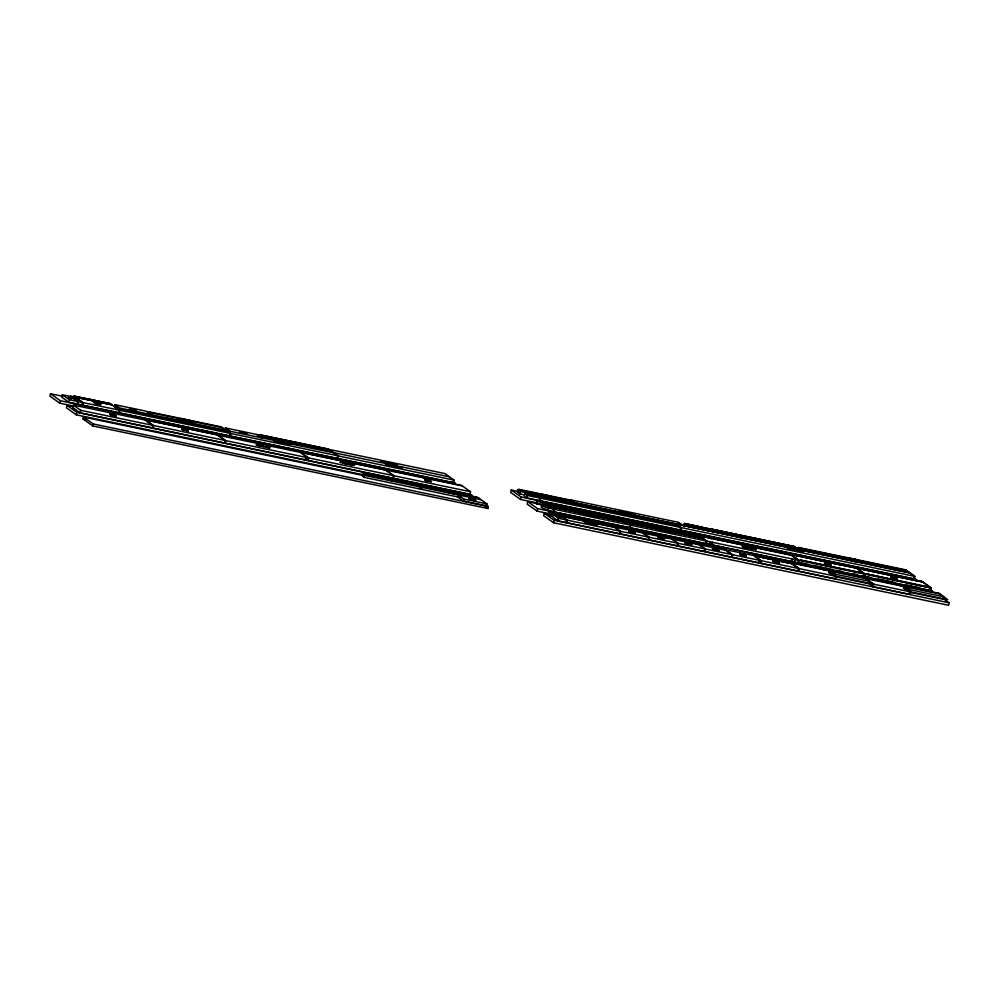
<?xml version="1.0" encoding="UTF-8"?>
<svg xmlns="http://www.w3.org/2000/svg" width="999" height="999" viewBox="0 0 999 999"><rect width="100%" height="100%" fill="white"/><g stroke="black" fill="none" stroke-linecap="round" stroke-linejoin="round"><path stroke-width="1.5" d="M62.675 396.291L50.487 393.743L49.95 396.216L59.84 403.196L73.564 406.069M59.84 403.196L60.377 400.724L50.487 393.743M62.325 394.767L61.788 397.24L68.881 402.247L77.11 403.958L77.647 401.486L70.554 396.453L62.325 394.767L69.418 399.762L77.647 401.448M73.064 406.643L66.97 405.369L66.434 407.854L76.324 414.835L364.523 475.049M68.881 402.247L69.418 399.762M73.302 405.082L72.765 407.555L80.182 412.799L152.26 427.859L152.797 425.374L145.379 420.104L73.302 405.082L80.719 410.314L152.797 425.337L145.379 420.142M70.729 396.241L78.297 401.623L77.772 404.096L81.881 404.957L82.418 402.485L74.838 397.103L70.717 396.266M76.324 414.835L76.861 412.35L66.97 405.369M80.182 412.799L80.719 410.314M83.067 402.622L82.542 405.094L118.744 412.662L119.281 410.189L109.915 403.546L73.714 395.979L83.067 402.622L119.281 410.152M485.814 504.757L488.286 506.505L487.862 508.491L92.919 425.974L83.029 418.993L83.454 417.008L362.5 475.312M92.919 425.974L93.344 423.988L83.454 417.008M114.448 407.18L114.985 404.695L146.254 411.201L150.861 414.485M225.649 430.119L115.385 407.105L119.93 410.327L119.405 412.799L229.658 435.839L230.182 433.354L220.979 426.823L148.901 411.8L149.725 412.375M153.459 425.512L152.922 427.997L224.5 442.944L225.037 440.472L217.045 434.79L145.467 419.842L153.459 425.512L225.037 440.434M224.912 430.444L225.437 427.959L256.718 434.465L261.326 437.724L256.706 434.503M225.699 440.609L225.162 443.081L307.442 460.277L307.967 457.804L300.312 452.36L218.032 435.202L225.699 440.609L307.979 457.767M333.641 452.859L226.661 430.544L230.844 433.491L230.319 435.976L337.275 458.329L337.812 455.844L328.309 449.1L259.191 434.665L260.677 435.739M308.104 460.414L308.629 457.942L300.637 452.26L385.389 469.967L393.381 475.649L392.844 478.121L308.104 460.414L305.819 458.803M338.461 455.981L337.937 458.466L453.534 482.617L454.07 480.132L444.78 473.538L329.171 449.425L338.461 455.981L454.07 480.107M419.792 486.063L362.849 474.2L362.425 476.186L364.036 477.322L420.979 489.223L421.403 487.237L418.082 484.865L390.422 479.12L392.07 480.282M364.036 477.322L364.46 475.349L362.849 474.175M462.325 485.926L385.789 469.967L394.031 475.786L393.506 478.259L470.029 494.243L470.554 491.77L461.513 485.352L392.395 470.941L393.131 471.466M479.333 498.489L420.404 486.213L419.98 488.199L421.628 489.36L460.452 497.502M420.242 487.4L420.666 485.414L477.609 497.277L486.938 503.896L486.513 505.881L463.474 501.073L457.567 496.903L457.992 494.917M421.628 489.36L422.053 487.375L420.417 486.188M463.474 501.073L463.898 499.088L458.004 494.892M471.266 497.352L471.803 494.88L76.861 412.35M517.345 491.283L511.238 490.01L510.714 492.495L520.604 499.475L537.375 502.972M524.562 494.892L520.042 493.943L520.579 491.471L517.932 489.56M520.604 499.475L521.141 496.99L511.238 490.01M524.825 493.693L524.288 496.166L526.76 497.914L539.435 500.561L539.972 498.089L537.499 496.303L524.825 493.693L527.297 495.442L539.972 498.051M526.76 497.914L527.297 495.442M541.458 504.52L527.734 501.648L527.197 504.12L537.087 511.101L549.288 513.661M541.595 504.994L536.338 503.533L536.875 501.048L606.73 516.021L536.875 501.011M537.087 504.045L537.612 501.573M537.087 511.101L537.624 508.628L527.734 501.648M537.912 496.266L540.621 498.226L540.097 500.699L679.969 529.932L680.506 527.447L676.211 524.375L551.136 498.276L552.647 499.35M542.557 502.984L543.294 503.533L542.769 506.018L542.02 505.494L542.557 503.009L790.471 554.657M550.312 514.56L544.218 513.286L543.693 515.759L553.583 522.739L948.513 605.257L949.05 602.784L942.869 598.426M548.189 510.576L548.726 508.104L541.808 504.857L541.271 507.33L548.189 510.576L553.121 511.613L553.658 509.14L550.037 506.543L541.808 504.857L545.442 507.38L553.671 509.103L546.74 505.894M551.798 513.961L551.273 516.433L548.613 514.56L549.15 512.087L603.446 523.426L606.106 525.299L551.798 513.961L549.15 512.05L603.458 523.401M553.184 514.61L552.659 517.082L557.929 520.804L566.158 522.527L566.695 520.042L561.426 516.296L553.184 514.61L558.466 518.331L566.695 520.017M554.32 509.278L553.783 511.75L629.482 527.572L630.007 525.087L623.513 520.467L551.923 505.531L554.732 507.529L626.323 522.452L550.686 506.718L554.32 509.278L630.019 525.062M553.583 522.739L554.108 520.267L544.218 513.286M557.929 520.804L558.466 518.331M562.075 516.433L567.345 520.179L566.82 522.664L619.48 533.666L620.004 531.181L614.735 527.435L562.075 516.458M620.666 531.331L620.129 533.803L648.276 539.685L648.801 537.2L643.031 533.129L648.813 537.175L620.666 531.331L614.897 527.222M624.875 522.764L625.411 520.292L791.52 555.407M625.037 523.214L625.574 520.729L624.837 520.179M625.699 523.351L626.236 520.866M627.747 523.963L628.271 521.49L699.862 536.413L706.368 541.046L705.831 543.518L630.144 527.709L630.669 525.224L627.047 522.639L702.747 538.449M643.693 533.241L649.462 537.337L648.925 539.822L677.072 545.704L677.597 543.219L671.84 539.123M676.548 524.3L681.156 527.584L680.631 530.069L914.297 578.896L914.834 576.411L905.494 569.78L798.526 547.464L800.399 548.788M672.327 539.135L678.259 543.356L677.734 545.841L704.22 551.373L704.757 548.901L698.825 544.68M683.803 526.011L684.327 523.538L709.765 529.22L684.34 523.501L709.015 528.696M684.54 526.535L685.077 524.063M699.487 544.817L705.406 549.038L704.882 551.51L731.38 557.042L731.905 554.57L722.364 547.802L686.488 540.496M700.187 536.326L707.03 541.183L706.493 543.656L797.826 562.737L798.351 560.264L789.984 554.32M709.789 544.343L710.064 541.695M712.012 544.692L712.537 542.207L712.25 544.867M732.567 554.707L732.03 557.18L760.177 563.061L760.701 560.589L753.533 555.494L725.386 549.65L732.567 554.707L760.714 560.551M755.207 555.931L753.483 554.72L789.685 562.287L798.388 568.456L797.851 570.941L760.826 563.199L761.363 560.726L754.445 555.806L791.47 563.536L754.869 555.731M794.292 561.875L794.817 559.403L794.53 562.05M865.109 578.396L791.046 562.949L799.05 568.593L798.513 571.078L835.539 578.808L836.076 576.336L830.319 573.176M864.847 574.125L799.013 560.402L790.609 554.47L799.025 560.364L798.488 562.874L864.31 576.635L864.834 574.15L856.43 568.194L714.697 538.823M842.382 565.259L759.352 547.539L922.914 582.08L857.092 568.356L865.496 574.288L864.959 576.773L930.793 590.521L931.318 588.049L922.027 581.455L842.219 564.772L843.031 565.397M909.09 592.132L943.156 599.25L943.68 596.778L906.655 589.035L910.776 591.945L910.251 594.417L873.226 586.688L873.75 584.203L865.771 578.533M282.904 443.406L284.777 443.781M446.665 492.02L445.504 491.77M698.089 526.585L696.69 526.223L697.889 526.498M745.716 547.627L743.681 546.952L745.841 547.639L744.492 547.365M189.635 421.566L188.274 421.403L189.373 421.416M260.564 445.791L259.203 445.542L261.363 446.191L257.442 445.192L259.553 445.829L258.167 445.504M276.461 441.883L275.349 441.57L276.024 441.695M265.921 447.003L265.035 446.89M283.841 443.506L283.391 443.244M290.259 442.994C288.986 442.495 290.247 443.081 289.997 442.844M288.374 444.368L285.814 443.956M340.746 462.562L339.985 462.312M343.631 463.074L345.379 463.661L343.256 463.024L344.518 463.511M349.937 464.473C347.739 464.373 350.849 464.298 349.625 464.373M381.705 461.401L380.781 461.263M386.101 464.597L386.738 464.747L385.464 464.56M423.376 477.572C422.09 477.135 423.314 477.609 423.114 477.435M446.403 491.945L445.542 491.708L448.626 492.582M583.016 512.549L582.167 512.375M585.576 514.972L586.85 515.159L584.777 514.572M604.595 510.776C604.682 510.951 605.119 510.701 604.133 510.676M610.227 512.1L609.29 511.963M612.287 512.412L611.4 512.3M614.685 511.888C615.122 511.95 614.959 511.813 614.285 511.838M620.629 511.188L621.503 511.376L620.242 511.163M621.952 511.5L623.426 511.913L621.927 511.613M628.508 512.874L630.044 513.336L626.685 512.624L627.946 512.837M632.629 513.648C632.367 513.586 633.229 513.798 632.155 513.648M659.115 528.434C658.466 528.334 659.727 528.558 658.466 528.409M743.019 546.89L742.107 546.715M744.904 547.215L744.467 547.177M745.554 547.34L747.652 548.001L746.965 547.889M751.685 548.663L752.572 548.851L751.298 548.638M768.943 558.603L767.806 558.316L770.241 558.379M823.738 569.492L825.012 569.742L823.738 569.542M407.093 482.867L408.204 483.304M452.51 493.294L454.083 493.481M454.483 493.593C458.966 494.318 450.049 493.131 453.471 493.319M592.182 516.108L593.743 516.483L592.032 516.221M668.381 532.18L669.58 532.517M850.199 559.69L851.947 560.189L849.824 559.552L851.111 559.827M167.258 418.331L166.321 418.206L167.857 418.544M186.039 419.667L185.102 419.543L186.651 419.88M290.459 441.508L289.523 441.383L291.034 441.695M301.186 445.204L300.249 445.079L301.785 445.417M343.044 463.124L342.108 462.999L343.619 463.324M394.006 463.998L392.482 463.623L394.58 464.31C389.398 463.274 398.776 464.872 394.28 463.986M392.37 466.133L391.708 466.034M397.49 466.983L399.026 467.445M446.378 491.333L445.442 491.208L446.953 491.52M587.712 523.201L586.176 522.864L588.911 523.264L585.464 522.465M717.357 538.936L716.433 538.823M767.969 557.892L767.02 557.767L768.568 558.091M849.088 559.365L848.114 559.253L849.649 559.577M829.295 570.616L828.358 570.491L829.869 570.804M588.486 523.251C586.45 522.652 591.745 524.025 586.55 522.914M904.47 586.338L902.921 586.013L903.608 586.051M346.865 463.911L348.314 464.273L346.166 463.673L347.689 464.11M167.12 418.431L170.155 419.143L167.407 418.494M387 462.712C382.18 461.001 389.66 463.499 386.788 462.562M392.794 463.711L393.556 464.036M402.472 482.017C403.883 482.505 401.336 481.53 402.922 482.192M541.808 495.042L542.469 495.204L541.171 494.992L542.557 495.279L540.946 494.892L544.33 495.841M575.486 518.319C575.724 518.344 574.512 517.819 574.999 518.006M592.782 516.296L593.144 516.283M593.306 524.363C593.256 524.188 594.205 524.263 593.493 524.3M631.88 529.932L633.578 530.419L631.455 529.757L632.517 530.057M668.93 532.192L669.767 532.492L669.043 532.142M692.22 542.445L692.856 542.594L691.545 542.37L693.481 542.932L691.358 542.27L692.444 542.732M744.018 537.35L745.341 537.45M748.676 546.191C748.975 546.078 748.301 546.191 748.476 546.053M170.817 420.304L172.465 420.766L171.678 420.641M277.272 441.958L278.796 442.52L277.123 441.945L277.772 442.058M401.211 481.655L399.637 481.281L401.211 481.63M405.419 482.729L406.393 482.842M451.461 492.457L450.599 492.27M451.81 493.231L450.537 492.919L451.735 493.194M567.981 507.692L566.695 507.38L567.882 507.617M584.777 514.56L586.513 515.109M595.716 513.773L594.53 513.523L596.003 513.823M614.522 512.862L612.949 512.487L614.535 512.837M627.422 528.159L625.849 527.772L627.434 528.134M662.112 530.744L661.188 530.506L663.236 531.168L661.138 530.519M878.046 572.439C879.22 572.677 877.397 572.29 878.233 572.477M98.701 403.733L100.687 404.57L98.352 404.096M135.327 409.852L134.753 409.752M187.662 430.432L185.277 429.87M368.281 474.837L365.871 474.225L368.394 474.837L366.621 474.275M370.604 475.299L373.464 476.136L370.929 475.487L371.578 475.749M430.157 481.381C433.441 482.005 424.8 479.882 430.606 481.118M559.265 516.883L560.651 517.307L558.528 516.845L560.926 517.357L559.802 517.157M743.094 554.832L746.353 555.968L743.818 555.332L746.178 555.844L744.093 555.407L745.541 555.806M829.332 564.398L830.082 564.635L828.346 564.248L830.531 564.81L828.134 564.248M407.455 483.141L408.591 483.191L407.292 483.104M453.883 493.506L452.697 493.431L453.758 493.406M455.781 494.068L455.157 493.693M548.876 496.778L548.089 496.553L549.4 496.903M697.876 543.868L696.665 543.581L697.539 543.543M448.351 492.345L446.503 492.095M543.631 495.417L542.769 495.267L544.48 495.866M572.227 517.395L574.775 517.957L572.202 517.37M111.226 414.685L112.113 414.86L110.19 414.423L112.35 414.872L109.678 414.16M427.572 481.006L425.861 480.556M658.391 537.4C655.893 537.1 659.627 537.549 659.065 537.687M741.146 554.445L742.182 554.657L739.884 554.183L742.394 554.82L740.009 554.295L741.196 554.57M776.548 562.4C770.704 560.988 779.42 563.199 775.099 561.975M905.993 588.723L903.508 588.149L905.906 588.648M131.431 409.453L133.092 409.902L129.42 408.441L132.417 409.615M558.853 516.908L561.55 517.794M662.699 535.476L664.31 535.864L662.749 535.501M721.003 539.697L722.614 540.084L721.053 539.722M847.352 557.792L848.963 558.191L847.352 557.804M427.784 480.969L425.999 480.656L428.421 481.206L425.849 480.531M685.876 543.119L685.102 542.932L687.687 543.568M687.861 544.13L686.425 543.856L688.798 544.355L686.238 543.706L688.598 544.218M88.412 399.687L89.635 399.937L88.661 399.662M671.203 529.57L672.502 529.857L671.628 529.72M752.372 537.837L753.671 538.161L752.097 537.812L753.521 538.074L752.771 537.999M68.581 397.639L70.779 398.027L68.369 397.477M75.162 398.888L78.209 399.862L75.712 399.263M95.242 403.521L97.103 403.721M246.154 433.591L243.806 432.854L246.678 433.703M473.976 499.587L475.087 499.85L472.939 499.325L475.574 500.112L472.802 499.275M661.438 538.486L663.948 539.11L660.689 537.962M712.562 548.663L715.009 549.363M713.436 549L714.585 549.2L712.437 548.738M776.648 562.012L779.732 563.011L777.397 562.524M825.424 563.998C829.694 564.06 822.652 563.261 825.748 563.648M825.599 564.135L827.047 564.385M828.433 564.385L831.006 565.147L828.433 564.522M892.344 577.922L894.167 578.433L890.746 577.097M894.742 578.146L897.502 579.045L894.917 578.409M907.492 589.323L910.077 589.959L907.017 588.998L909.602 589.622L907.292 589.048L908.878 589.722M287 444.068L285.389 443.681L287.188 444.293M630.993 513.561L630.369 513.411L632.217 513.836C629.333 512.874 631.306 513.399 630.981 513.299M573.726 517.769C572.727 517.694 574.05 518.031 573.738 517.907M187.974 421.378L186.526 421.066L187.525 421.203M295.679 442.657L294.268 442.357L295.729 442.657M587.05 522.877L585.951 522.639L586.913 522.864M670.292 532.417L671.915 532.829M748.788 545.816L747.377 545.516L748.651 545.716M268.107 447.452L266.621 447.09L268.169 447.427M631.193 529.757L629.62 529.383L631.38 529.994M640.322 531.68L639.01 531.518M175.949 421.316L177.447 421.628L176.236 421.578M100.15 404.233L97.415 403.434M116.284 416.071L113.973 415.584L116.334 416.059M471.328 498.913L469.006 498.301L471.765 499.063L469.23 498.439L471.64 499.05L469.393 498.501L470.541 498.813M134.241 409.815C137.537 410.439 131.019 409.028 136.214 410.427M115.634 415.609L113.074 414.935M383.866 478.234L381.618 477.722L383.703 478.034M549.325 507.492L548.226 507.267L549.375 507.48M715.009 549.375L713.286 548.988M776.435 561.85C779.52 562.961 778.246 562.05 778.508 562.537M827.709 564.485C820.991 562.449 828.795 564.46 825.898 563.761M894.38 578.508L893.343 578.146M182.392 429.37L184.203 429.92M241.121 432.342L242.407 432.567L240.11 431.88L242.682 432.505L241.558 432.305M366.72 474.687L368.681 475.049L365.909 474.2M469.88 498.701L469.205 498.414L470.654 498.813M894.904 578.184L897.065 578.858L895.379 578.521M470.192 498.551L470.654 498.663M687.262 543.493L685.339 542.981L687.861 543.693L685.289 543.056L687.649 543.556M131.618 409.053L129.733 408.529L132.043 409.178M114.66 415.659L113.761 415.434L115.971 415.884M244.63 432.817L246.191 433.366L244.355 432.767M246.303 433.504L244.043 432.904M372.552 475.624L370.479 475.187M381.855 477.435L383.466 477.909L381.118 477.397L383.978 478.234M430.532 481.481L431.468 481.705L429.133 481.231M532.08 495.779L533.379 495.916L531.018 495.404L533.591 496.078L530.781 495.242M533.728 496.241L531.493 495.741L533.079 495.841M474.45 499.925L475.761 500.249L473.426 499.775M632.367 532.28L634.715 532.767L631.892 531.943M689.697 544.03L691.146 544.43L688.798 543.918L691.857 544.892L689.298 544.243L691.658 544.767L689.46 544.38L691.021 544.717L689.535 544.318L690.284 544.58M713.86 549.15L714.947 549.35M716.945 549.862L718.531 550.237L715.734 549.425M745.441 555.456L743.343 554.994L744.954 555.332M825.261 563.886L827.759 564.547L826.86 564.26M893.181 577.797L891.133 577.335L892.931 577.709M893.668 578.321L892.032 577.934L894.03 578.433M908.64 589.547L907.741 589.373L909.652 589.785M68.581 397.652L71.179 398.426L69.168 397.789M94.393 402.797L96.678 403.384L94.143 402.734L96.441 403.334L95.567 403.184M130.07 408.791C137.25 411.301 129.008 408.678 131.643 409.615M133.604 409.652L136.189 410.439M381.83 477.859L383.628 478.146M426.798 480.394L424.75 479.77M470.005 498.976L472.639 499.712L470.791 499.263M629.595 531.381C632.28 532.292 629.969 531.48 629.058 531.243M745.916 555.656L743.618 555.082M774.587 561.6L775.711 561.8L773.014 561.063L775.536 561.663L773.763 561.176M827.696 564.585L826.011 564.223M893.381 577.847L891.882 577.859L892.619 578.146M70.792 398.089L68.806 397.764L71.666 398.638L69.318 398.151M371.203 475.574L372.714 475.911M424.725 479.745L427.472 480.519L426.76 480.169M426.024 480.556L428.034 480.919L425.724 480.444M713.086 548.975C715.484 549.163 712.986 548.963 713.511 549.088M774.175 561.875L776.448 562.312L773.838 561.638L775.536 561.925M890.846 577.135L892.344 577.434L891.033 577.16M903.795 588.311L905.356 588.561L903.695 588.274M685.526 543.119L686.713 543.481M686.5 543.793L687.924 543.968M70.267 397.939C73.214 399.15 66.921 397.465 70.167 398.176M99.176 403.858L99.838 404.046M94.967 403.334L97.353 403.871M131.793 408.991L129.733 408.529M171.766 419.443L172.552 419.667M176.461 420.329L175.362 420.017L176.811 420.454M115.172 415.422L113.312 415.097L115.747 415.671M174.076 421.066L174.862 421.303M245.18 432.992L245.816 433.116L243.406 432.567M187.412 430.369L185.489 430.045L188.187 430.919M286.126 443.806L286.913 443.993L286.251 443.831M372.727 475.774L370.204 475M429.782 481.293L428.583 480.844L430.831 481.468M531.755 495.629L533.191 495.791L531.73 495.442M548.726 507.03L546.078 506.331L548.751 507.042M560.439 517.157L559.19 517.195M660.264 528.746L663.211 529.32L662.399 529.108M663.261 535.651L664.248 535.864L663.561 535.626M721.153 539.747L722.002 539.947M848.089 557.929L848.9 558.191L848.288 558.066M829.145 564.373L829.882 564.51M778.021 562.237C780.319 562.737 775.286 562.125 778.246 562.549M182.979 429.87L185.277 430.332L182.38 429.295M390.971 463.449C393.156 464.173 390.859 463.186 391.758 463.711M398.601 467.295L398.239 467.345M662.562 529.32L664.01 529.695L661.875 529.045M668.618 530.681C666.558 530.207 669.205 530.631 667.956 530.444M793.968 550.062L792.532 549.725L794.292 550.087M850.424 559.815L851.648 560.127L850.311 559.615M739.809 554.145L742.12 554.62L740.134 554.083M743.98 555.456L745.941 555.894M169.006 419.88C171.516 420.604 168.094 419.73 170.017 420.304M242.495 432.442C236.576 430.994 247.252 433.978 240.921 432.43M185.664 430.169C190.572 431.393 184.465 430.194 187.163 430.469M263.199 446.565L264.323 446.828M387.412 462.599L388.748 463.012M389.473 465.522L390.597 465.784M593.394 514.772L594.542 515.047M737.262 535.801L738.236 536.051M669.742 530.719L669.068 530.744L670.366 530.944M168.631 418.656L169.842 419.056L168.469 418.606M187.837 421.353L186.863 421.141L187.7 421.316M175.3 420.242L177.048 420.629L175.2 420.204M191.433 422.003L190.285 421.615M259.378 445.716L258.404 445.429L259.078 445.654M407.08 483.017L407.717 482.942M452.897 492.32L454.208 492.507M615.933 511.426L614.922 511.276M572.852 508.641L571.79 508.516M617.782 512.524L619.38 512.799M663.86 528.409C663.411 528.359 664.722 528.733 664.098 528.446M671.241 529.545L671.877 529.695M586.9 522.764L586.176 522.652M662.075 529.22L661.288 529.108M739.422 536.376L740.559 536.675L738.436 536.038L739.61 536.288M748.726 537.15L747.302 536.775L748.863 537.162M755.793 538.598L756.58 538.736L755.881 538.636M743.893 537.974L744.68 538.111M632.33 530.132L632.704 530.169M631.593 529.945L630.144 529.632M790.621 549.125L789.347 548.926L790.334 549.063M692.245 542.619L692.195 542.42M803.458 551.81L802.01 551.498M752.709 549.05L754.307 549.313L753.671 549.138M856.555 560.252L858.178 560.514M857.005 561.238L858.84 561.663C855.356 560.551 859.352 561.55 858.054 561.238M351.448 464.697C353.221 465.134 348.926 464.148 352.123 464.935M541.77 494.268L540.309 493.943L541.745 494.28M738.236 536.975C738.798 537.05 737.587 537.1 738.036 536.8M111.513 415.197L110.877 415.022L113.274 415.522L111.314 414.91L113.049 415.509L112.437 415.322M825.798 563.511C820.591 562.474 831.006 564.547 824.512 563.361M905.206 588.611L904.445 588.473L905.818 588.823M181.443 418.768L180.27 418.481L181.456 418.718M171.878 420.679L170.317 420.117L171.703 420.392M388.224 479.832C387.562 479.807 387.949 479.62 387.637 479.77M400.674 481.743C403.896 482.392 397.627 480.806 400.949 481.63M550.824 496.94L551.723 497.165L550.149 496.815L551.823 497.415L549.987 496.978L550.586 497.14M622.739 511.588L623.126 511.85M614.148 512.799L613.573 512.662M586.088 514.86L585.451 514.847L586.213 514.935M582.442 519.567L583.041 519.892L581.206 519.468L582.954 519.655L581.406 519.318L582.692 519.617L582.03 519.405M630.819 529.695L629.695 529.42L630.419 529.582M878.633 572.589L878.034 572.489M173.926 419.955L175.137 420.005L173.576 419.78M190.772 421.79L191.733 421.915M278.496 442.232L277.26 442.033L278.646 442.332M266.895 447.127L267.382 447.265M393.019 480.794L391.783 480.569L392.407 480.656M450.449 491.733L449.213 491.508L449.837 491.583M572.002 508.541L572.614 508.603M594.705 516.87L593.781 516.658L595.566 516.87L593.943 516.458M595.104 524.537L596.153 524.7L594.655 524.388M626.71 528.046L626.011 527.834M690.134 542.057L690.734 542.157M699.05 543.906L700.287 544.168L698.551 544.005L699.437 544.205M686.775 543.394L686.051 543.156M560.639 517.507C562.799 518.181 556.206 516.645 561.401 517.682M663.623 528.396L664.547 528.596L663.773 528.421M671.34 529.632L671.69 529.67M595.466 524.825C594.243 524.475 596.515 524.837 594.992 524.5M366.046 474.35C369.842 474.725 365.222 474.325 366.708 474.313M627.859 512.899L626.96 512.624L628.146 512.774M473.002 499.35L473.601 499.4M663.823 528.496L664.56 528.571M791.408 549.55L792.282 549.687L789.672 549L792.657 549.575L791.27 549.238M801.373 556.493C800.986 556.368 801.223 556.306 800.998 556.418M823.788 569.455L824.674 569.68M112.275 415.247C107.867 414.31 116.196 416.171 111.289 414.885M114.173 415.609L114.885 415.384M245.217 433.266L244.106 432.929L244.992 433.291M628.858 531.193L630.269 531.668M96.915 403.721L94.88 403.022M97.29 403.971L96.079 403.546M131.144 408.916L131.818 409.103M171.741 420.492L170.804 420.279M241.858 432.117L242.432 432.38L240.697 431.918M183.104 429.982L184.678 430.319L184.066 430.119M187.05 430.744L186.139 430.507M630.806 531.78L628.696 531.306L630.893 531.718M829.969 572.789L828.958 572.589L831.405 573.201L828.708 572.439M830.656 573.488L829.757 573.201L831.867 573.663M903.945 588.211L905.019 588.561M904.682 588.836L907.005 589.435L904.919 588.848M290.996 442.295L289.922 442.033L291.109 442.32M290.247 444.78L289.011 444.418M384.44 461.938C387.2 462.987 383.454 461.65 383.241 461.675M401.461 467.844L402.385 468.069L400.749 467.657M400.124 481.418L401.536 481.843M406.106 482.792L405.482 482.729M585.901 514.822L585.589 514.71M670.928 532.642L670.142 532.617L671.927 532.817M630.669 531.63L630.381 531.555M713.948 548.938L714.185 549.088M241.546 432.205L239.885 431.705L241.184 432.23M829.694 564.647L830.931 565.122L828.895 564.635M896.178 578.546L895.653 578.384M830.481 572.902L830.768 572.964M115.085 415.409L113.474 415.159L115.597 415.921M241.234 432.105L240.035 431.805M686.388 543.231L686.962 543.468M351.136 464.722C352.485 465.134 350.549 464.398 351.348 464.935M541.52 494.243L540.509 494.03L541.57 494.268M368.082 474.987L368.731 475.112M445.179 490.634C443.019 490.197 447.252 491.046 445.342 490.659M617.12 511.775L617.744 511.875L616.995 511.625M600.337 514.81C599.587 514.635 600.074 514.61 600.149 514.672M584.415 512.824L583.678 512.699L584.715 512.899M642.544 523.389L643.156 523.488L642.407 523.239M747.702 536.85L748.626 537.1L747.614 536.875M733.403 536.063L734.015 536.163L732.979 535.864M736.226 536.413L736.837 536.513L736.088 536.276M660.351 528.708L661.038 528.896M666.121 530.169L666.745 530.269L665.933 530.132M801.448 551.398L800.199 551.136L801.111 551.398M752.684 546.553L751.947 546.416L752.984 546.615M749.837 546.066L750.461 546.166L749.712 545.916M751.198 546.715L752.409 546.528M849.649 560.352L850.274 560.451L849.237 560.152M796.34 555.444L796.952 555.544L796.203 555.294M798.151 555.819L798.775 555.919L797.739 555.619M384.528 462.087L386.089 462.362M427.56 480.881L426.148 480.469M751.298 546.728L751.885 546.828M749.35 548.301L750.511 548.613L749.65 548.339M75.212 398.926L77.385 399.575M394.767 464.148L395.279 464.173M398.314 481.043L399.35 481.268L398.426 481.043M630.856 513.374L630.232 513.186L631.693 513.523M443.956 491.433L444.43 491.496M599.712 514.622L600.024 514.747M590.509 515.996C592.27 516.108 589.485 515.871 590.796 515.959M662.337 531.018L663.199 531.156L661.213 530.556M700.099 543.356C701.972 543.706 699.899 543.256 700.399 543.394M88.474 399.213L87.363 398.938M68.819 397.802L71.141 398.414M131.618 409.503L132.28 409.665M183.192 420.117L184.291 420.392M242.32 432.679L243.331 433.104L241.209 432.654L243.594 433.166L241.071 432.517L242.882 432.879M292.994 443.469L294.305 444.006M269.755 447.739L268.893 447.639M390.359 463.349L389.248 463.074M395.042 466.658L393.931 466.383M352.672 464.947L353.783 465.222M542.232 495.392L542.869 495.467L541.508 495.067L543.406 495.442M546.965 496.378L547.589 496.453L546.228 496.153L547.877 496.515L546.778 496.241M619.492 512.15L620.591 512.425M585.601 513.274L584.04 512.787M585.751 513.099L586.863 513.374L584.303 512.849M587.949 515.234L586.85 514.96M737.399 535.939L738.498 536.201M735.801 536.213L736.862 536.713M740.696 537.237L741.508 537.45M577.946 518.831L578.821 518.943M560.726 517.607L560.127 517.519M664.31 531.181L663.486 530.981M796.752 550.586L795.878 550.486M635.389 530.831L636.251 530.944M746.478 545.616L747.302 545.829L745.953 545.554M852.022 560.739L853.121 561.001M756.043 549.562L754.944 549.288M695.279 543.344L696.153 543.456M899.412 585.214L898.313 584.939M135.614 410.089L133.229 409.503M183.654 420.329L185.09 420.754L182.954 420.104M293.469 443.681L294.38 443.793L292.769 443.456M353.147 465.159L354.058 465.272L352.447 464.935M619.954 512.362L620.854 512.462M606.48 511.201C605.993 510.951 607.33 511.513 607.042 511.488M585.876 513.324L584.777 513.061M586.226 513.311L587.137 513.436L585.526 513.086M737.861 536.151L738.785 536.263L737.137 535.914M736.226 536.663L737.15 536.775M740.871 537.387L741.795 537.499M578.184 518.881L579.108 518.993L577.484 518.656M801.423 551.436L800.886 551.323M635.614 530.881C638.661 531.431 631.318 529.72 635.751 530.706L634.365 530.419M746.665 545.779L747.577 545.891M856.655 560.289L857.379 560.414M852.484 560.951L853.408 561.063M695.516 543.394L696.428 543.518L694.817 543.169M714.822 549.587L715.759 549.887L713.398 549.388L715.946 550.024L713.611 549.55M827.896 564.61L825.761 564.048L826.448 564.335M291.096 442.232L289.747 441.945M183.204 429.97L185.127 430.382M382.817 477.684L381.543 477.572L382.492 477.622M94.593 402.947L95.804 403.683M130.22 408.803L130.082 408.678M134.84 409.877L135.789 410.277L133.629 409.79L136.026 410.302L133.779 409.877M134.278 409.89L133.342 409.59L134.703 410.102M244.068 432.904L245.929 433.529L244.917 433.054M243.069 432.967L242.482 432.967M245.517 433.241L244.093 433.067M426.473 480.257L427.422 480.519L424.925 479.82L427.247 480.394L426.386 480.157M531.73 495.916C536.451 496.828 530.207 495.666 532.005 495.504M547.315 506.78C545.829 506.88 551.011 507.504 548.101 507.18M475.174 500.049L473.638 499.725M629.045 531.443L629.907 531.53L629.208 531.431M634.103 532.554C630.431 531.78 635.626 532.817 633.179 532.242M685.764 543.269L686.363 543.419M691.57 544.855L689.06 544.093L690.921 544.467M825.736 564.073L827.16 564.323M774.362 561.45L773.476 561.101L775.474 561.75L773.101 561.126M779.195 562.799L778.396 562.662M893.843 578.409L892.144 577.946M893.918 578.321L892.656 578.009M833.541 573.576L834.465 573.863L832.554 573.426L834.889 574.013L832.317 573.389L834.702 573.901L832.492 573.451L834.577 573.888L833.441 573.538M834.053 574.025C837.612 574.775 830.531 573.289 833.903 573.913M907.604 589.135L909.177 589.472L907.317 589.185M908.74 589.61L909.927 589.909L908.216 589.185M191.521 421.965L190.16 421.828L191.046 422.028M193.244 422.227L192.095 421.99M397.215 464.597L396.066 464.348M634.415 514.073L635.289 514.298L633.703 513.873M610.327 510.926L609.465 510.814L610.489 510.964M596.69 517.12L597.39 517.245L595.766 516.833M751.598 538.074L750.736 537.962L751.76 538.111M595.791 524.625L595.117 524.737M425.624 479.982L426.123 480.032M383.216 478.196L382.692 478.096M604.932 510.839L604.457 510.676M640.009 531.58L639.198 531.555M769.043 558.578L768.681 558.466M592.569 516.233L593.131 516.296M69.743 397.952L70.317 398.289M258.554 445.467L257.929 445.404M409.977 483.504L408.866 483.229L410.164 483.703M662.187 538.598L663.773 539.085M388.636 465.172L389.548 465.397L387.924 464.972M427.647 478.421L428.571 478.646M610.002 510.889L610.826 511.113L609.29 510.701M444.792 490.584L445.529 490.796M751.273 538.036L752.097 538.261L750.561 537.849M596.478 517.032L596.965 517.107M672.827 532.979L673.738 533.204L672.115 532.792M596.103 524.787L595.429 524.65M596.952 524.9C598.014 525.112 597.09 524.95 597.427 525.049M717.981 549.962L716.695 549.625M280.507 442.682C278.022 442.557 281.406 442.894 279.757 442.732M545.704 495.941L547.09 496.228L546.153 496.003M625.187 512.137L623.776 512.012L624.537 512.212M741.795 536.75L740.759 536.688M853.995 560.551L854.869 560.801L853.183 560.264M577.385 518.493L578.321 518.718L577.01 518.381M75.899 398.926L77.61 399.488L74.95 398.726M96.416 403.434L95.017 403.146L96.341 403.471M99.438 404.021L97.827 403.746L99.475 403.858M172.228 419.368L170.841 419.081L172.015 419.318M174.638 421.066L173.464 420.829M245.529 433.042L243.694 432.767M112 414.972L110.689 414.647M385.09 462.262L385.801 462.2M391.121 463.336L389.735 463.049L391.546 463.661M430.294 481.156L429.245 480.831M624.812 512.025L626.136 512.362L624.737 512.262M742.632 536.9L741.233 536.613C743.169 537.237 742.869 537.2 742.769 537.075M472.327 499.463L470.279 498.851M470.204 498.888L471.278 499.063M854.12 560.476L852.734 560.189M695.554 543.156L694.168 542.869L695.341 543.106M825.461 563.798L826.747 564.01M240.896 432.08L241.92 432.33M241.583 432.742L242.22 432.804M532.592 496.116C529.932 495.154 535.764 496.878 532.242 495.804M426.773 480.294L426.049 480.107M430.407 481.168L429.52 481.156M746.503 537.687C745.729 537.749 745.754 537.25 747.115 538.074M731.405 535.601C732.142 535.726 730.868 535.476 731.718 535.701M548.264 507.13L549.2 507.367M590.709 516.033L591.146 516.121M473.501 499.35L474.562 499.55M658.254 537.487L658.603 537.574M892.694 578.121L892.844 578.134M834.789 574.15L833.041 573.876M909.49 589.76L907.679 589.385L908.84 589.447M532.504 495.854L533.254 495.916M775.574 562.262L774.55 561.813M755.918 538.611L756.93 539.235L756.056 539.098M584.64 511.988C583.204 511.563 585.339 512.1 584.527 511.888M668.368 529.358L669.442 529.645L668.468 529.37M260.389 445.916L260.102 445.691M852.734 558.903L853.208 558.99M452.709 493.244L453.534 493.444M746.615 547.802L747.14 547.927M282.48 443.244L283.541 443.494L282.717 443.256M110.215 414.323L111.451 414.647L110.102 414.185M186.751 430.669L187.6 430.694M386.301 464.685L385.939 464.56M755.956 538.973L756.743 538.836M584.215 511.825L584.802 512.012M659.303 528.533L658.953 528.409M634.215 532.767L632.767 532.504L635.177 533.116L632.617 532.442L633.391 532.579M717.457 550.262L716.658 549.974L718.543 550.387L716.42 549.925L718.756 550.536M830.157 573.239L830.818 572.939M185.876 430.107L186.376 430.157M595.392 513.786L594.667 513.611L595.729 513.811M593.668 524.438L593.194 524.163M697.702 543.843L697.427 543.781M112.55 415.397L110.602 414.81M183.928 429.57L181.88 429.095M399.95 467.532L399.4 467.407M471.453 499.025L471.391 498.801M883.228 573.476C883.029 573.389 882.854 573.601 882.866 573.389M829.882 572.777L829.557 572.739M178.571 421.815L179.283 422.04L177.51 421.828L178.821 422.028M381.93 477.534L382.142 477.759M676.698 530.769C675.786 530.307 676.623 530.919 676.51 530.631M667.494 532.08L667.382 532.067M473.638 499.55L474.8 499.712L472.49 499.113M689.934 544.467L688.973 543.98L691.408 544.692M382.842 478.109L384.078 478.321M573.226 517.794L573.701 517.944M715.471 549.862L714.922 549.6M717.519 550.287L719.03 550.599M367.045 474.575L368.431 475.049L367.632 474.562M474.075 499.5L474.812 499.8M96.404 400.886L95.604 400.761L96.379 400.874M189.523 420.429L188.699 420.267L190.01 420.467M700.973 527.135L701.323 527.247M623.538 513.061L623.875 513.174M431.506 479.233L430.719 479.095L431.993 479.27M614.385 512.912L612.799 512.674L613.686 512.874M794.23 549.937L793.506 549.712M588.236 512.674L587.412 512.524L589.035 512.787M593.319 514.947L594.005 514.985M366.571 474.388L367.62 474.937M382.505 477.759L381.88 477.584M756.255 547.34L756.593 547.452M453.534 492.47L453.009 492.357M454.832 493.831L456.118 494.155L455.069 493.868M754.257 549.213L753.533 548.988M635.102 529.732L634.365 529.582L635.926 529.845M708.853 545.154L708.029 544.992L709.34 545.192M700.037 544.33L699.038 544.118M777.072 560.264L776.273 560.127L777.559 560.302M778.533 562.437L776.797 562.1M832.779 573.501L833.378 573.688M182.455 420.192C181.905 420.005 183.828 420.567 181.368 419.855M692.719 525.412C692.744 525.287 692.794 525.499 692.906 525.499M858.378 561.401L857.879 561.188M667.195 531.98C668.893 532.192 665.084 531.605 667.444 531.98M575.212 518.094L574.862 517.907M396.216 466.87C397.49 467.32 395.192 466.583 396.503 467.02M539.847 494.642C541.683 495.067 538.486 494.418 539.947 494.755M424.762 477.772C426.111 478.271 423.851 477.46 424.862 477.884M349.238 464.398L349.525 464.56M855.743 560.851L856.93 561.063L855.718 561.001M591.508 514.473C591.52 514.735 591.845 514.298 591.795 514.635M583.678 514.31C585.152 514.835 582.629 513.961 583.766 514.423M800.948 556.331L801.485 556.406M452.572 492.594C453.996 492.994 451.348 492.345 452.859 492.757M668.156 536.588C669.205 536.85 667.394 536.588 668.256 536.613M769.43 558.266C768.318 557.642 772.015 559.64 770.516 558.841M274.463 441.383C273.164 441.246 275.225 441.496 274.238 441.433M278.047 442.182L277.36 442.22M390.484 465.509L389.797 465.397L393.431 466.308M699.487 526.773C699.625 526.823 698.588 526.723 699.312 526.735M622.065 512.787L621.091 512.524L621.865 512.649M738.411 537.1L738.236 537.062M429.782 478.921L428.808 478.646L429.582 478.783M579.957 510.988C578.871 510.639 580.469 511.151 579.77 510.864M586.5 512.275C585.439 512.1 587.062 512.499 586.313 512.225M640.933 523.039L639.972 522.789L640.821 522.927M647.477 524.4L646.515 524.163L647.377 524.288M587.062 513.636C586.913 513.474 586.613 513.536 586.788 513.586M723.838 540.359L722.876 540.109L723.651 540.322M664.51 531.456L663.561 531.206L664.41 531.343M447.277 491.158C445.991 490.734 448.002 491.408 447.077 491.021M571.366 517.282L570.404 517.032L571.178 517.245M631.568 528.958C631.543 528.971 630.943 528.958 631.393 528.908M688.698 541.795L687.737 541.545L688.511 541.758M744.143 555.094L745.404 555.432L744.779 555.681M826.947 564.348L827.671 564.56L826.173 564.11M473.364 499.488L473.726 499.637M367.882 474.762L368.581 475.099M70.479 398.176L69.318 398.027L69.942 398.201M70.292 398.027L69.905 398.289M185.989 430.132L187.999 430.794M803.109 551.823L802.447 551.66L803.246 551.86M567.307 507.579L567.507 507.517M76.661 399.175L77.497 399.475L76.236 399.026M853.633 559.615C853.458 559.54 854.133 559.777 853.82 559.64M259.94 445.666L260.489 445.941M265.497 446.815L265.734 446.928M645.379 523.876C645.042 523.701 645.916 524.225 645.541 523.913M669.63 530.831L670.903 531.006M745.266 547.44L744.38 547.29M746.228 547.477L745.566 547.377M572.914 517.507L573.301 517.582M686.975 543.306L687.487 543.431M741.645 554.57L740.421 554.158M905.406 588.523L906.18 589.073M90.522 400.037C90.372 400.162 91.159 400.262 90.734 400.099M93.431 400.649C93.431 400.824 93.656 400.749 93.731 400.724M295.204 442.569L293.007 442.058M76.773 399.325L75.499 399.088L76.985 399.388M297.015 443.444C296.903 443.668 297.714 443.481 297.227 443.593M245.679 433.441L244.618 432.992M298.726 444.817C296.828 444.58 301.586 445.467 298.676 444.655L299.712 444.955L298.938 444.88M542.832 494.443C543.031 494.73 543.069 494.38 543.069 494.605M547.802 495.591C547.814 495.379 547.315 495.566 547.764 495.479M619.105 510.926C618.881 510.739 618.856 510.839 618.98 510.889M750.049 537.425C750.611 537.387 749.15 537.312 750.049 537.337M390.771 465.659L391.496 465.971M735.576 535.402C734.927 535.476 736.113 535.427 735.576 535.501M602.659 510.314C602.21 510.364 603.334 510.402 602.747 510.427M858.116 561.301L857.017 561.263M182.305 429.12L184.315 430.144M569.33 507.904C569.143 508.091 569.617 507.842 569.455 508.029M256.268 444.88C255.806 444.892 257.517 445.242 256.393 444.917M574.163 509.003C574.637 508.941 573.401 508.928 574.15 508.903M748.313 545.729L747.689 545.591L748.576 546.066M884.689 573.776C884.627 573.926 884.977 573.776 884.789 573.888M588.224 515.434L587.225 515.222L588.061 515.384M409.827 483.479L409.54 483.316M451.81 492.02C451.423 491.945 451.96 492.095 451.923 492.145M389.772 480.219C389.747 479.982 389.46 480.269 389.56 480.069M394.255 481.043C394.38 481.268 394.855 481.206 394.468 481.106M628.671 528.334L627.697 528.171L628.483 528.396M665.459 536.138C665.946 536.076 664.647 536.026 665.434 536.026M580.219 519.305C580.394 519.193 579.657 519.155 580.094 519.268M637.524 531.168C636.975 531.256 638.211 531.243 637.537 531.268M772.314 558.766C772.801 559.078 772.652 558.766 772.527 558.916M773.338 559.428L772.552 559.303L773.526 559.465M584.477 522.252C584.29 522.44 584.765 522.19 584.602 522.39M629.17 513.086L629.27 513.199M850.636 558.953C850.374 559.04 851.173 559.015 850.736 559.065M793.206 549.812L793.306 549.937M430.107 481.019L429.145 480.769M670.354 529.77C671.578 530.169 669.68 529.545 670.454 529.882M746.777 547.752L745.042 547.44M829.645 564.472L828.321 564.285M705.019 544.293C706.393 544.642 704.37 544.193 705.119 544.418M905.743 588.686L904.182 588.261M74.038 396.241L109.915 403.571M97.29 401.523L96.503 401.386L97.777 401.561M74.538 396.591L110.402 403.921M298.664 443.244L297.877 443.119L299.151 443.294M295.467 443.244C295.117 443.032 295.279 443.231 295.542 443.156M550.387 496.016L548.801 495.779L549.737 496.003M760.664 539.947L759.065 539.697L759.952 539.897M856.643 559.765L855.843 559.64L857.117 559.815M284.191 443.431L283.554 443.269M618.593 512.687L617.869 512.574M799.949 551.273C798.438 551.061 801.585 551.523 799.749 551.273M649.2 524.725L648.413 524.587L649.188 524.7M267.233 447.402C265.647 447.19 268.918 447.639 267.033 447.402M351.261 464.872L351.536 464.822M672.377 530.244L671.565 530.082L673.164 530.344M755.219 547.514L754.432 547.377L756.018 547.614M753.521 549.213L752.722 549.075M372.19 475.487L371.166 475.199M409.465 483.516C408.042 483.216 410.889 483.841 409.265 483.516M612.762 525.099L649.475 532.979M454.582 493.069L453.796 492.932L455.069 493.106M649.138 532.779L612.437 524.825L648.651 532.392M671.99 537.45L671.191 537.312L672.477 537.487M776.173 559.627L775.374 559.502L776.972 559.74M832.779 571.366L831.98 571.228L833.566 571.478M907.829 586.925L906.58 586.738L907.492 586.975M191.383 421.94L190.734 421.978M98.289 403.721L99.338 403.983M110.627 414.498L111.676 414.76M886.687 574.225L885.901 574.088L886.85 574.325M114.336 415.684L114.885 415.634M548.226 507.03C544.23 506.081 550.586 507.629 547.802 506.805M371.553 475.324L371.066 475.424M907.329 586.875L908.141 587M830.569 573.426L832.055 573.788L831.18 573.613M69.818 398.014L71.004 398.376M426.161 480.194L426.985 480.319M658.841 537.712L659.727 537.887L658.99 537.612M471.565 499.512L472.564 499.7L470.479 499.263M798.763 549.6L794.43 546.503L709.677 528.796L795.241 547.077M259.191 434.702L328.309 449.138M678.321 522.352L682.504 525.299L678.321 522.327L571.353 499.999L575.536 502.959M709.677 528.833L794.417 546.54M183.866 419.23L184.715 419.393M851.86 558.753L850.973 558.578M110.814 404.17L74.538 396.566L111.126 404.433M147.815 412.013L221.865 427.447M754.195 538.636L755.082 538.823M799.425 548.101L906.468 570.466M91.633 400.324L92.482 400.487M329.857 450.199L259.103 435.414M572.227 500.911L517.919 489.597L517.382 492.07L520.042 493.943M796.041 547.639L685.789 524.637L688.024 526.223L798.288 549.225M852.597 559.403L851.722 559.215M75.424 397.19L111.701 404.795M132.942 409.303L135.252 409.765M907.442 571.153L797.177 548.151L799.412 549.737L797.177 548.114M259.166 435.901L330.756 450.824M625.524 512.362L626.385 512.537M130.457 409.165L132.455 409.565M133.928 409.99L134.565 409.952M186.376 420.954L187.899 421.266M186.176 420.954L185.29 420.766M246.703 433.716L244.393 433.141M545.129 495.941L546.016 496.128M852.147 560.202L853.034 560.389M798.351 549.275L683.154 525.437M520.579 491.471L909.739 572.789M333.791 452.684L449.463 476.848M910.226 573.126L561.625 500.049M98.164 403.971L100.524 404.458M613.811 511.675L612.924 511.488M170.354 419.155L171.241 419.343M537.912 496.303L677.784 525.499M789.185 548.813L790.696 549.125M117.62 408.691L227.947 431.743M275.549 441.708L276.186 441.733M393.706 466.371L395.317 466.708L394.218 466.446M794.255 550.062L795.167 550.262M280.831 442.907L281.693 443.069M172.665 420.791L173.551 420.966M604.932 511.051L605.731 511.188L604.695 510.889M78.297 401.623L82.418 402.447L74.825 397.127M119.93 410.327L230.195 433.329L220.966 426.86M230.844 433.491L337.812 455.806M540.621 498.226L680.506 527.422M681.156 527.584L914.834 576.386L905.481 569.817M60.377 400.724L455.307 483.241L452.834 481.493M521.141 496.99L916.071 579.52L913.598 577.772M842.207 564.81L922.015 581.48L930.081 587.175L866.732 573.938L931.318 588.049L865.496 574.288M561.575 506.63L637.687 522.739M145.454 419.867L217.045 434.827M300.637 452.297L385.377 470.005M582.579 511.488L583.453 511.675M666.708 529.045L667.594 529.233M749.562 546.316L750.411 546.478M543.294 503.533L625.586 520.704M595.354 515.109L596.116 515.347L595.304 515.209M587.862 513.748L588.748 513.936M589.635 514.073L590.384 514.323L589.585 514.185M665.097 529.895L664.21 529.707M428.196 480.569L430.507 481.031M827.746 564.01L830.057 564.485M894.23 577.909L896.54 578.371M430.594 481.243L430.257 481.006M115.859 415.871L114.573 415.472M182.792 429.757L185.002 430.269M262.45 446.391L261.576 446.203M536.338 503.533L542.357 504.782M631.093 523.451L702.684 538.399M754.707 549.275L756.33 549.612L755.232 549.35M828.733 564.71L829.807 564.897M747.851 548.014L748.738 548.201M753.658 549.3L753.009 549.125L753.995 549.25M586.613 514.96L588.236 515.297L587.137 515.022M662.974 530.906L664.585 531.243L663.199 530.919M546.865 506.893L549.225 507.38M588.948 515.609L589.835 515.796M665.309 531.568L666.158 531.73M670.953 532.742L671.765 532.867M863.598 573.289L800.249 560.039L863.848 573.463M308.629 457.942L393.381 475.611M394.031 475.786L470.566 491.733M630.669 525.224L706.38 541.008M707.03 541.183L798.363 560.227M801.223 562.837L804.245 563.473M805.993 563.96L809.015 564.585M812.025 565.222L822.339 567.245M825.361 567.882L828.371 568.506M830.132 569.005L833.154 569.63M836.163 570.267L842.194 571.528M854.02 573.876L857.279 574.675M867.956 576.898L870.966 577.534M878.258 578.933L890.334 581.455M892.082 581.942L895.104 582.579M906.93 584.927L913.211 586.363M915.971 586.813L919.242 587.624M537.624 508.628L932.567 591.146L930.094 589.41M650.124 533.116L649.3 532.529L686.325 540.709L649.787 532.917M630.344 528.733L629.47 528.546M666.321 536.251L667.182 536.413M703.184 543.956L704.045 544.118M725.973 550.349L606.768 525.437L604.12 523.538L723.251 548.426M898.076 584.939L899.699 585.277L898.601 585.002M902.559 585.876L901.685 585.689M364.423 473.688L370.017 475.674M604.108 523.563L663.348 535.939L666.008 537.812M771.39 558.628L770.504 558.441M827.11 570.179L827.996 570.354M365.597 474.038L367.919 474.5M380.906 477.235L383.216 477.697M448.064 491.271L448.951 491.458M754.307 555.307L790.584 562.912M865.758 578.571L939.822 594.005M403.808 482.33L404.657 482.492M421.491 486.001L478.509 497.914M448.926 491.87L449.775 492.045M576.361 518.431L577.235 518.618M633.791 530.432L634.665 530.619M693.681 542.944L694.542 543.106M754.432 555.831L791.458 563.573M456.918 494.043L457.679 494.293L456.868 494.155M391.521 480.519L390.634 480.332M449.425 492.694L450.274 492.857M364.46 475.349L421.403 487.212M422.053 487.375L481.043 499.7M832.105 573.214L834.415 573.688M906.805 588.823L909.127 589.298M688.586 543.756L690.996 544.305L689.872 544.055M777.971 562.437L779.22 562.787L777.821 562.549M829.62 573.089L868.98 581.156L868.443 583.641L834.377 576.523M906.842 589.335L904.332 588.698M548.613 514.56L551.635 515.184M558.316 516.683L560.714 517.207M662.699 538.823L663.511 538.911L661.163 538.299M686.088 543.618L688.448 544.105M713.249 549.288L715.421 549.725M740.721 554.782L743.318 555.456L740.584 554.682L743.144 555.344L742.007 554.957M590.546 523.726L589.66 523.538M658.566 538.086L660.739 538.473M83.029 418.993L86.076 419.63M567.345 520.179L620.017 531.156M649.462 537.337L677.609 543.194M678.259 543.356L704.757 548.863M705.406 549.038L731.917 554.532L723.251 548.463L664.01 536.088L666.658 537.949M761.363 560.726L798.388 568.431M799.05 568.593L873.101 584.04L864.222 577.772L792.132 562.737L792.956 563.324M873.75 584.203L947.814 599.65L938.685 593.206L866.595 578.171L867.669 578.933M463.898 499.088L486.95 503.871M93.344 423.988L488.286 506.505M554.108 520.267L949.05 602.784M426.573 480.294L425.362 479.995M426.348 480.319L425.499 480.044M746.565 537.974L745.629 537.749L747.215 537.986M744.854 538.224L743.98 538.024M96.191 400.886L96.878 400.936M385.202 462.35L384.603 462.15M799.25 550.911C798.413 551.073 800.424 550.986 799.15 550.998M75.087 396.99L111.626 404.782M606.268 511.051L606.955 511.213M532.18 495.604L533.553 496.178M575.774 509.34L575.149 509.19L576.073 509.403M679.969 531.443L679.332 531.293L680.257 531.505M649.3 532.567L685.826 540.359M753.483 554.757L790.009 562.549M753.97 555.107L790.509 562.899M671.79 537.45L672.14 537.537M754.37 555.382L790.908 563.174M744.929 555.556L745.878 555.769M631.081 532.117C632.792 532.542 627.335 531.406 631.043 532.242M96.528 403.658L95.617 403.434M407.492 483.166L408.129 483.017M170.042 420.192L169.343 420.104L170.167 420.167M257.954 445.329L258.853 445.691M451.461 493.081L450.999 493.031M187.213 430.694L188.449 430.969M904.769 588.461L906.568 589.273L905.194 588.898M906.73 589.248L905.681 589.035M832.017 573.638L831.031 573.451M690.172 544.143L690.646 544.18M559.902 517.07L558.791 517.007L560.626 517.282M133.941 409.752L135.564 409.977M740.971 554.957L742.919 555.307M826.585 563.848L825.386 563.636L826.298 563.948M430.706 481.431L429.245 481.181M658.004 537.45L660.514 538.424L658.179 537.812L659.602 538.086M744.63 555.644L743.993 555.481M548.913 496.69L549.737 496.79L548.988 496.54M630.194 532.042L632.105 532.554L629.77 532.067M622.427 511.625L622.614 511.563M298.851 443.931L299.85 444.043M300.562 445.317L301.561 445.417M396.103 481.53L396.79 481.568M691.071 544.592L689.785 544.193M474.737 499.675L473.776 499.413M287.587 444.18L288.699 444.355L287.437 444.18M903.983 588.336L904.782 588.399M594.68 516.708L595.092 516.845M453.346 493.481L454.145 493.506M663.498 538.773L662.037 538.286M892.007 577.647L894.068 578.259L891.745 577.784M904.107 588.136L905.756 588.548L903.408 588.049M829.42 572.539L830.556 572.814M830.344 573.189L831.48 573.463M95.867 403.034L94.006 402.659M637.624 531.193L638.398 531.268L637.649 531.031M580.194 519.193L580.968 519.268L580.219 519.03M95.117 403.309L95.804 403.559M775.074 561.95L776.198 562.162M892.781 577.834L891.832 577.609L893.156 577.946M905.356 588.761L905.194 588.736M347.003 463.823L346.616 463.736M173.327 420.729L174.463 421.041M100.524 404.533L99.563 404.22M182.879 429.582L184.378 429.945M95.517 403.384L96.229 403.646M662.961 538.661L661.738 538.224M896.565 578.821L897.302 578.921L895.166 578.571M892.082 577.372L893.156 577.634M367.457 474.625L366.558 474.225M855.369 559.477C853.196 559.353 855.394 558.965 854.807 559.89M938.673 593.231L943.68 596.778M848.763 558.553L849.512 558.791L848.713 558.653M863.323 575.936L864.31 576.635M867.507 582.654L873.226 586.688M795.654 550.324L797.04 550.649L795.416 550.312M791.058 562.924L799.05 568.568M753.071 538.361L753.82 538.598L753.021 538.461M748.263 538.049L749.013 538.286L748.214 538.149M772.264 559.228L771.403 559.065M740.409 537.175L741.096 537.674M738.661 536.9L737.624 536.588M715.421 530.394L716.158 530.956M758.528 561.575L760.826 563.199M713.636 538.361L638.336 522.877M710.651 537.986L711.638 538.711M710.164 537.962L710.976 538.573M706.78 544.655L707.542 544.905L706.73 544.767M701.186 544.305L701.935 544.542L701.136 544.405M669.917 536.95L670.679 537.2L669.867 537.062M628.284 521.453L631.093 523.476M641.283 531.78L642.032 532.03L641.233 531.893M633.054 529.245L633.816 529.495L633.004 529.358M574.875 502.822L571.341 500.287L518.668 489.31L519.505 489.897M581.443 511.201L582.192 511.438L581.393 511.301M552.622 497.302L553.371 497.539L552.572 497.402M583.853 519.78L584.602 520.029L583.803 519.892M544.792 494.88L543.931 494.717M551.923 505.506L554.745 507.492M518.144 491.795L518.968 492.37M485.389 506.743L487.862 508.491M426.935 478.234L425.849 478.034M389.535 463.136L390.634 463.411L389.023 463.074M420.679 485.389L422.315 486.588M421.128 488.024L421.89 488.561M419.355 488.086L420.979 489.223M389.76 478.983L391.408 480.144L389.772 478.946L373.638 475.611L375.287 476.773M374.625 476.635L369.031 474.65L370.679 475.811M364.435 473.651L366.071 474.85M346.441 463.848L345.592 463.673M302.597 445.467L303.359 445.716L302.547 445.579M294.243 442.907L293.394 442.744M305.257 458.728L307.442 460.277M259.166 435.876L261.975 437.887M268.656 447.477L270.042 447.802L268.419 447.465M225.449 427.934L230.057 431.218M177.859 420.517L178.609 420.754L177.81 420.616M147.815 411.975L151.523 414.622M114.985 404.67L119.593 407.954M94.331 400.399L95.08 400.636L94.043 400.337M95.23 401.024L95.979 401.273L94.942 400.961M88.724 399.25L87.65 399.001M792.344 558.891L792.07 561.538L792.344 558.891M182.33 420.005L181.131 419.73L182.367 419.992M88.998 399.313L90.522 399.675L88.998 399.313M91.908 399.912L93.431 400.287L91.995 399.925M164.435 417.732L165.959 418.106L164.435 417.732M166.746 419.355L168.269 419.73L166.746 419.355M179.358 419.343L180.894 419.717L179.358 419.343M182.13 418.843L183.654 419.218L182.218 418.843M186.863 419.83L188.386 420.204L186.863 419.83M291.271 441.67L292.794 442.033L291.271 441.67M291.658 442.357L293.182 442.719L291.658 442.357M296.004 442.657L297.527 443.032L296.004 442.657M406.805 482.929L407.455 482.979L406.805 482.929M447.19 491.483L448.713 491.858L447.277 491.496M596.415 513.911L597.939 514.285L596.49 513.911M611.201 511.101L612.724 511.476L611.276 511.113M601.136 514.897L602.672 515.272L601.136 514.897M615.921 512.1L617.457 512.462L616.008 512.1M627.859 529.008L629.382 529.37L627.859 529.008M664.984 528.658L666.508 529.033L664.984 528.658M659.377 530.144L660.901 530.506L659.377 530.144M672.777 529.87L674.3 530.232L672.777 529.87M693.83 525.599L695.354 525.973L693.918 525.611M677.497 530.856L679.02 531.218L677.497 530.856M718.169 539.098L719.692 539.472L718.256 539.098M701.46 543.568L702.984 543.943L701.535 543.568M742.045 537.537L743.568 537.912L742.12 537.549M753.933 538.161L755.456 538.536L753.933 538.161M757.205 539.248L758.728 539.61L757.279 539.248M752.559 546.915L754.083 547.29L752.559 546.915M753.845 546.803L755.369 547.177L753.845 546.803M787.449 548.463L788.973 548.838L787.537 548.476M797.289 550.686L798.875 550.924L797.364 550.686M802.147 556.568L803.683 556.93L802.234 556.568M846.228 558.778L847.751 559.14L846.228 558.778M849.237 558.191L850.761 558.553L849.325 558.191M847.102 559.727L848.626 560.102L847.189 559.74M853.658 561.101L855.181 561.475L853.733 561.101M825.374 569.792L826.897 570.154L825.461 569.792M830.107 570.779L831.63 571.141L830.107 570.779M879.307 572.664L880.831 573.039L879.307 572.664M899.949 585.314L901.473 585.676L899.949 585.314M904.682 586.301L906.205 586.663L904.757 586.301M856.243 560.189L854.994 559.902L856.205 560.189M89.286 399.375L90.222 399.625L89.336 399.375M92.195 399.975L93.132 400.224L92.245 399.987M164.723 417.794L165.659 418.044L164.723 417.794M167.033 419.418L167.969 419.68L167.083 419.43M182.417 418.906L183.354 419.155L182.53 418.918M179.658 419.405L180.669 419.605L179.695 419.405M187.15 419.892L188.087 420.142L187.2 419.892M291.558 441.733L292.495 441.983L291.608 441.733M291.945 442.42L292.882 442.669L291.945 442.42M296.291 442.719L297.227 442.969L296.341 442.719M447.477 491.545L448.464 491.845L447.589 491.558M611.488 511.163L612.424 511.426L611.488 511.163M596.703 513.973L597.639 514.223L596.815 513.986M616.221 512.15L617.157 512.412L616.321 512.175M601.435 514.96L602.372 515.209L601.473 514.96M628.146 529.07L629.083 529.32L628.196 529.07M665.272 528.721L666.208 528.971L665.322 528.721M662.774 529.383L663.786 529.582L662.824 529.383M694.118 525.661L695.129 525.861L694.168 525.661M659.665 530.207L660.601 530.457L659.715 530.207M673.064 529.92L674 530.182L673.101 529.932M677.784 530.919L678.721 531.168L677.834 530.919M739.322 536.363L740.259 536.613L739.31 536.388M718.456 539.16L719.442 539.448L718.568 539.173M742.332 537.599L743.268 537.849L742.444 537.612M754.22 538.224L755.157 538.473L754.27 538.224M757.492 539.298L758.428 539.56L757.592 539.323M752.846 546.977L753.783 547.227L752.896 546.977M754.133 546.865L755.069 547.115L754.133 546.865M787.736 548.526L788.673 548.776L787.849 548.538M797.577 550.749L798.513 550.998L797.689 550.761M802.447 556.618L803.383 556.88L802.547 556.63M849.525 558.254L850.461 558.503L849.525 558.254M846.515 558.841L847.452 559.09L846.565 558.841M847.389 559.79L848.326 560.039L847.502 559.802M854.257 559.24L855.194 559.49L854.332 559.303M855.007 559.877L856.018 560.077L855.119 559.89M853.945 561.163L854.882 561.413L854.045 561.176M825.661 569.855L826.598 570.104L825.773 569.867M830.394 570.841L831.33 571.091L830.444 570.841M879.595 572.727L880.531 572.976L879.644 572.727M900.236 585.364L901.173 585.626L900.236 585.364M904.969 586.363L905.906 586.613L905.019 586.363M594.143 524.35L593.506 524.4L594.143 524.35M292.245 443.394C293.406 444.143 289.735 442.482 292.245 443.419M732.092 535.764L732.017 535.689M291.196 443.156L292.445 443.381L291.283 443.181M603.046 515.334L603.958 515.571L603.046 515.334M739.297 537.25L740.209 537.487L739.297 537.25M724.799 540.521L725.711 540.759L724.799 540.521M804.058 557.005L804.969 557.242L804.058 557.005M855.556 561.538L856.468 561.775L855.556 561.538M849.05 559.577L850.099 559.815L849 559.59M180.382 422.302L180.382 422.302M297.103 444.592L297.065 444.567M342.295 462.887L342.27 462.862M545.929 495.192L545.891 495.167M411.526 483.841L411.526 483.841M615.646 513.124L615.609 513.099M645.054 523.813L645.004 523.826M671.927 531.218L671.927 531.218M591.658 524.013L591.62 523.988M859.864 561.713L859.864 561.713M690.946 542.432L691.096 542.457M774.325 559.29L774.325 559.29M775.224 559.927L775.187 559.902M618.181 512.612L618.181 512.637M856.218 559.69L856.23 559.715M857.404 561.313L857.404 561.313M187.263 421.054L185.764 420.691L187.263 421.054M297.078 444.405L295.579 444.043L297.078 444.405M281.443 442.907L279.945 442.545L281.443 442.907M263.436 446.416L262.05 446.128L263.536 446.491M395.904 466.708L394.518 466.421L395.904 466.708M427.297 480.644L425.811 480.282L427.297 480.644M609.902 511.9L608.403 511.538L609.902 511.9M405.769 482.604L404.283 482.242L405.769 482.604M589.835 514.035L588.336 513.673L589.835 514.035M451.398 492.969L449.9 492.607L451.398 492.969M590.921 515.896L589.422 515.534L590.921 515.896M666.183 529.982L664.697 529.62L666.183 529.982M797.165 550.549L795.679 550.199L797.165 550.549M667.27 531.843L665.784 531.493L667.27 531.843M591.633 523.826L590.134 523.464L591.633 523.826M749.824 548.301L748.326 547.939L749.824 548.301M630.993 532.017L629.507 531.655L630.993 532.017M687.687 543.818L686.201 543.456L687.687 543.818M714.834 549.5L713.348 549.138L714.834 549.5M742.195 554.907L740.709 554.545L742.195 554.907M831.205 573.289L829.707 572.927L831.205 573.289M743.044 546.853L743.081 546.84M628.334 512.799L628.246 512.737M612.1 512.337L612.012 512.262M295.954 444.28L295.08 444.093L295.991 444.305M608.791 511.775L607.904 511.6L608.816 511.8M682.679 531.643L606.98 515.859L682.679 531.643M759.028 547.602L683.328 531.818L759.028 547.602M298.813 443.331L298.763 443.306M97.44 401.61L97.39 401.586"/></g></svg>
